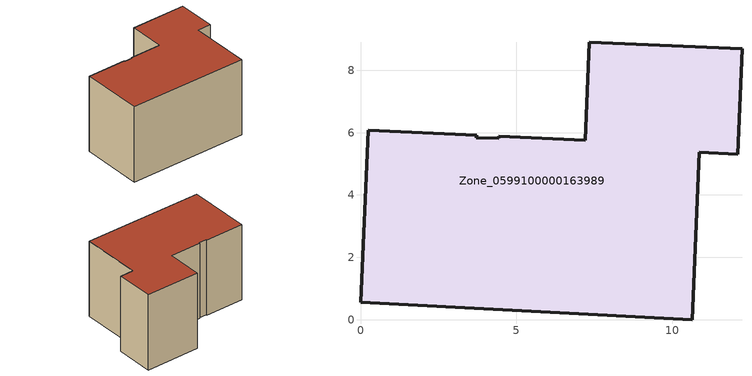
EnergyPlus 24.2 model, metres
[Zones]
Zone_0599100000163989
 floor ground (C_G): 4.43,5.89 7.21,5.76 7.34,8.9 12.23,8.69 12.09,5.31 10.86,5.36 10.63,0 0,0.56 0.24,6.08 3.72,5.92 3.7,5.84 4.43,5.81 z1.39
 wall outside (C_F): 0.24,6.08 0,0.56 10.63,0 10.86,5.36 12.09,5.31 12.23,8.69 7.34,8.9 7.21,5.76 4.43,5.89 4.43,5.81 3.7,5.84 3.72,5.92 0.24,6.08 z1.39:8.34
 roof outside (C_R): 4.43,5.81 3.7,5.84 3.72,5.92 0.24,6.08 0,0.56 10.63,0 10.86,5.36 12.09,5.31 12.23,8.69 7.34,8.9 7.21,5.76 4.43,5.89 z8.34
[BUILDING]
Pand.0599100000163989: North Axis=0; Terrain=City; Loads Convergence Tolerance Value=0.04; Temperature Convergence Tolerance Value=0.4; Solar Distribution=FullExterior; Maximum Number of Warmup Days=25; Minimum Number of Warmup Days=1
[Site:Location]
Rotterdam.The.Hague.AP_ZH_NLD Design_Conditions: Latitude=51.96; Longitude=4.45; Time Zone=1; Elevation=-4.5
[SITE:GROUNDTEMPERATURE:BUILDINGSURFACE]
18, 18, 18, 18, 18, 18, 18, 18, 18, 18, 18, 18
[MATERIAL] Thermal Absorptance=0.9; Solar Absorptance=0.7; Visible Absorptance=0.7
Name | Roughness | Thickness | Conductivity | Density | Specific Heat
G.TC.1992-2005 | MediumSmooth | 0.15 | 0.06 | 540 | 1210
F.TC.1992-2005 | Rough | 0.3 | 0.12 | 1920 | 840
R.TC.1992-2005 | MediumRough | 0.2 | 0.08 | 1500 | 1000
[CONSTRUCTION]
C_G: G.TC.1992-2005
C_F: F.TC.1992-2005
C_R: R.TC.1992-2005
[ZONE]
Zone_0599100000163989: Type=1; Multiplier=1; Ceiling Height=Autocalculate; Volume=Autocalculate; Floor Area=autocalculate; Part of Total Floor Area=Yes
[ZONEINFILTRATION:DESIGNFLOWRATE]
Infil_Zone_0599100000163989: Zone or ZoneList or Space or SpaceList=Zone_0599100000163989; Schedule=AlwaysOn; Design Flow Rate Calculation Method=Flow/Area; Flow Rate per Floor Area=0.0015; Constant Term Coefficient=1; Temperature Term Coefficient=0; Velocity Term Coefficient=0; Velocity Squared Term Coefficient=0
[HVACTEMPLATE:ZONE:IDEALLOADSAIRSYSTEM]
Zone_0599100000163989: Maximum Heating Supply Air Temperature=50; Minimum Cooling Supply Air Temperature=13; Maximum Heating Supply Air Humidity Ratio=0.0156; Minimum Cooling Supply Air Humidity Ratio=0.0077; Heating Limit=NoLimit; Cooling Limit=NoLimit; Dehumidification Control Type=ConstantSensibleHeatRatio; Cooling Sensible Heat Ratio=0.7; Dehumidification Setpoint=60; Humidification Control Type=None; Humidification Setpoint=30; Outdoor Air Method=None; Outdoor Air Flow Rate per Person=0.00944; Outdoor Air Flow Rate per Zone Floor Area=0; Outdoor Air Flow Rate per Zone=0; Demand Controlled Ventilation Type=None; Outdoor Air Economizer Type=NoEconomizer; Heat Recovery Type=None; Sensible Heat Recovery Effectiveness=0.7; Latent Heat Recovery Effectiveness=0.65
[ZONECONTROL:THERMOSTAT]
ThermostatControl_Zone_0599100000163989: Zone or ZoneList=Zone_0599100000163989; Control Type Schedule=DualSetpointControlType; Control 1=Thermostat_Zone_0599100000163989; Temperature Difference Between Cutout And Setpoint=0
[THERMOSTATSETPOINT:DUALSETPOINT]
Thermostat_Zone_0599100000163989: Heating Setpoint Temperature Schedule=HeatingSetpoint_Zone_0599100000163989; Cooling Setpoint Temperature Schedule=CoolingSetpoint_Zone_0599100000163989
[SCHEDULE:COMPACT]
HeatingSetpoint_Zone_0599100000163989: Through: 12/31, For: AllDays, Until: 24:00, 21
CoolingSetpoint_Zone_0599100000163989: Through: 12/31, For: AllDays, Until: 24:00, 24
DualSetpointControlType: Through: 12/31, For: AllDays, Until: 24:00, 4
AlwaysOn: Through: 12/31, For: AllDays, Until: 24:00, 1
